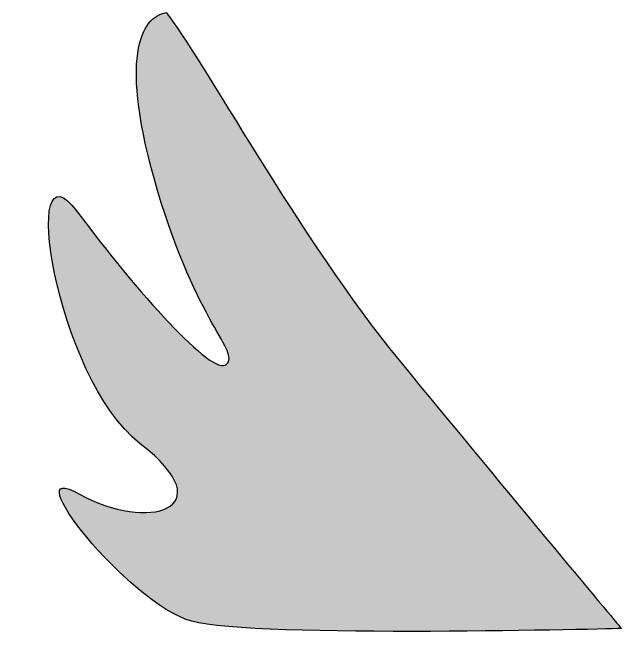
# Model space of a CAD drawing. Header units: inches. Extents: x 2.86 to 8.84, y 2.76 to 11.25.
# Drawn here: x 5.763 to 6.375, y 10.62 to 11.249 of the extents above; entities that cross this region are included whole.
import ezdxf

# ---------------------------------------------------------------- set-up
doc = ezdxf.new("R2010")
doc.units = ezdxf.units.IN
doc.header["$MEASUREMENT"] = 0
doc.layers.add('Color Layers CUT', color=7, linetype='Continuous')

msp = doc.modelspace()

# ---------------------------------------------------------------- hatches: boundary and pattern name
at = {"layer": 'Color Layers CUT', "true_color": 0x084bc1}
h = msp.add_hatch(color=154, dxfattribs=at)
edge = h.paths.add_edge_path()
edge.add_spline(control_points=[(6.3751, 10.63036), (6.3751, 10.63036), (6.26562, 10.76092), (6.15167, 10.89985), (6.05234, 11.02096), (5.95244, 11.20621), (5.9176, 11.249), (5.89244, 11.24425), (5.86961, 11.20453), (5.90914, 11.07022), (5.94866, 10.93592), (5.99202, 10.90869), (5.9783, 10.89569), (5.96458, 10.88268), (5.88767, 10.96935), (5.82862, 11.04864), (5.76958, 11.12793), (5.80546, 10.88263), (5.89164, 10.81598), (5.97782, 10.74932), (5.89801, 10.72746), (5.83069, 10.76521), (5.76337, 10.80297), (5.87978, 10.65486), (5.94362, 10.63761), (6.00746, 10.62037), (6.3751, 10.63036), (6.3751, 10.63036)], knot_values=[0, 0, 0, 0, 1, 1, 1, 2, 2, 2, 3, 3, 3, 4, 4, 4, 5, 5, 5, 6, 6, 6, 7, 7, 7, 8, 8, 8, 9, 9, 9, 9], degree=3, periodic=1)

# ---------------------------------------------------------------- linework, layer by layer
at = {"layer": 'Color Layers CUT', "color": 7, "lineweight": 30, "true_color": 0xffffff}
msp.add_open_spline([(6.3751, 10.63036), (6.3751, 10.63036), (6.26562, 10.76092), (6.15167, 10.89985), (6.05234, 11.02096), (5.95244, 11.20621), (5.9176, 11.249), (5.89244, 11.24425), (5.86961, 11.20453), (5.90914, 11.07022), (5.94866, 10.93592), (5.99202, 10.90869), (5.9783, 10.89569), (5.96458, 10.88268), (5.88767, 10.96935), (5.82862, 11.04864), (5.76958, 11.12793), (5.80546, 10.88263), (5.89164, 10.81598), (5.97782, 10.74932), (5.89801, 10.72746), (5.83069, 10.76521), (5.76337, 10.80297), (5.87978, 10.65486), (5.94362, 10.63761), (6.00746, 10.62037), (6.3751, 10.63036), (6.3751, 10.63036)], degree=3, knots=[0, 0, 0, 0, 1, 1, 1, 2, 2, 2, 3, 3, 3, 4, 4, 4, 5, 5, 5, 6, 6, 6, 7, 7, 7, 8, 8, 8, 9, 9, 9, 9], dxfattribs=at)

doc.saveas('drawing.dxf')
